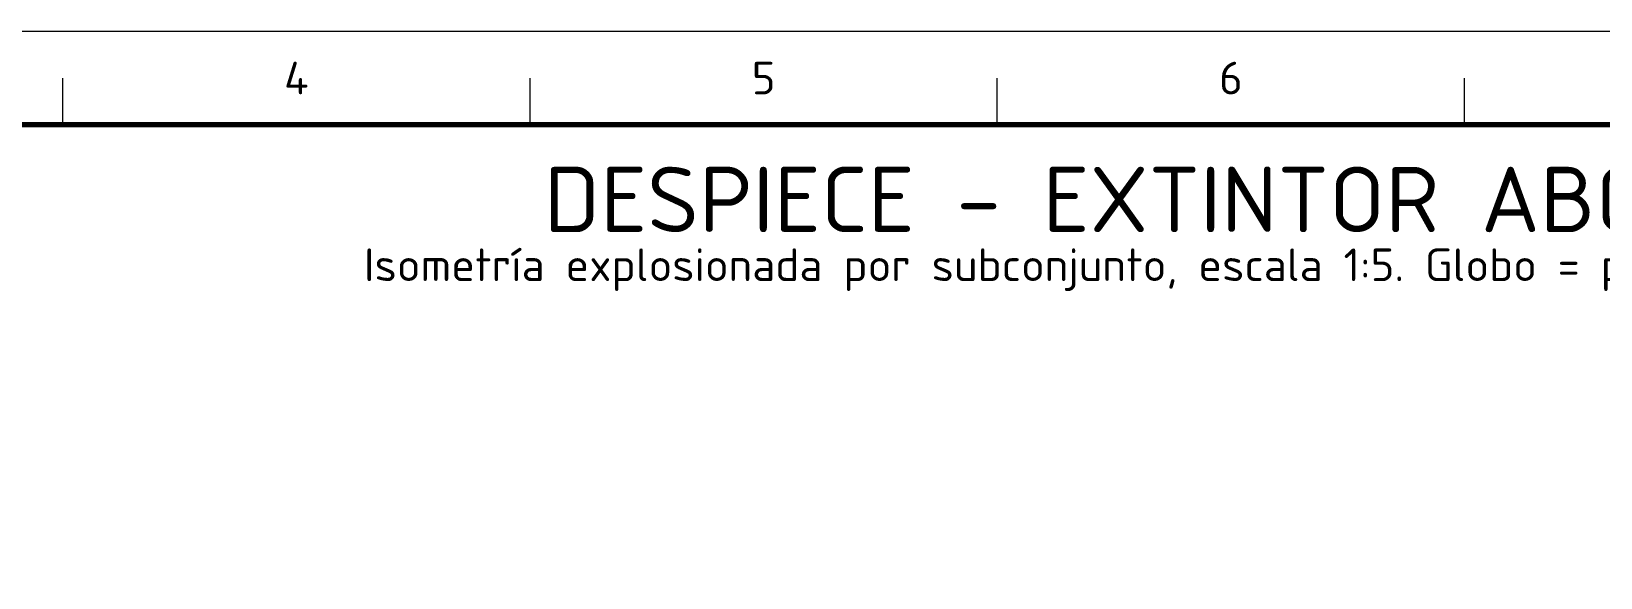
# Model space of a CAD drawing. Header units: millimetres. Extents: x 0 to 841, y 0 to 594.
# Drawn here: x 167.1 to 335.1, y 535.5 to 594 of the extents above; entities that cross this region are included whole.
import ezdxf
from ezdxf.enums import TextEntityAlignment as Align

# ---------------------------------------------------------------- set-up
doc = ezdxf.new("R2010")
doc.units = ezdxf.units.MM
for name, color, linetype, lineweight in [('06-TEXTO', 7, 'CONTINUOUS', 25), ('07-RECUADRO', 7, 'CONTINUOUS', 70), ('08-FINA', 5, 'CONTINUOUS', 18)]:
    doc.layers.add(name, color=color, linetype=linetype, lineweight=lineweight)
doc.styles.add('ISO3098', font='isocpeur.ttf')

msp = doc.modelspace()

# ---------------------------------------------------------------- linework, layer by layer
at = {"layer": '07-RECUADRO'}
msp.add_lwpolyline([(25, 10), (831, 10), (831, 584), (25, 584)], close=True, dxfattribs=at)
at = {"layer": '08-FINA'}
for p, q in [((170.5, 584), (170.5, 589)), ((220.5, 584), (220.5, 589)), ((270.5, 584), (270.5, 589)), ((320.5, 584), (320.5, 589))]:
    msp.add_line(p, q, dxfattribs=at)
msp.add_lwpolyline([(0, 0), (841, 0), (841, 594), (0, 594)], close=True, dxfattribs=at)

# ---------------------------------------------------------------- texts
at = {"layer": '06-TEXTO', "style": 'ISO3098'}
for s, height, p in [('4', 3.5, (195.5, 589)), ('5', 3.5, (245.5, 589)), ('6', 3.5, (295.5, 589)), ('DESPIECE - EXTINTOR ABC 50 KG SOBRE RUEDAS', 7, (332, 576)), ('Isometría explosionada por subconjunto, escala 1:5. Globo = posición del plano FL_MAT_ABC_50kg = código ABC50-NN', 3.5, (332, 569))]:
    msp.add_text(s, height=height, dxfattribs=at).set_placement(p, align=Align.MIDDLE_CENTER)

doc.saveas('drawing.dxf')
